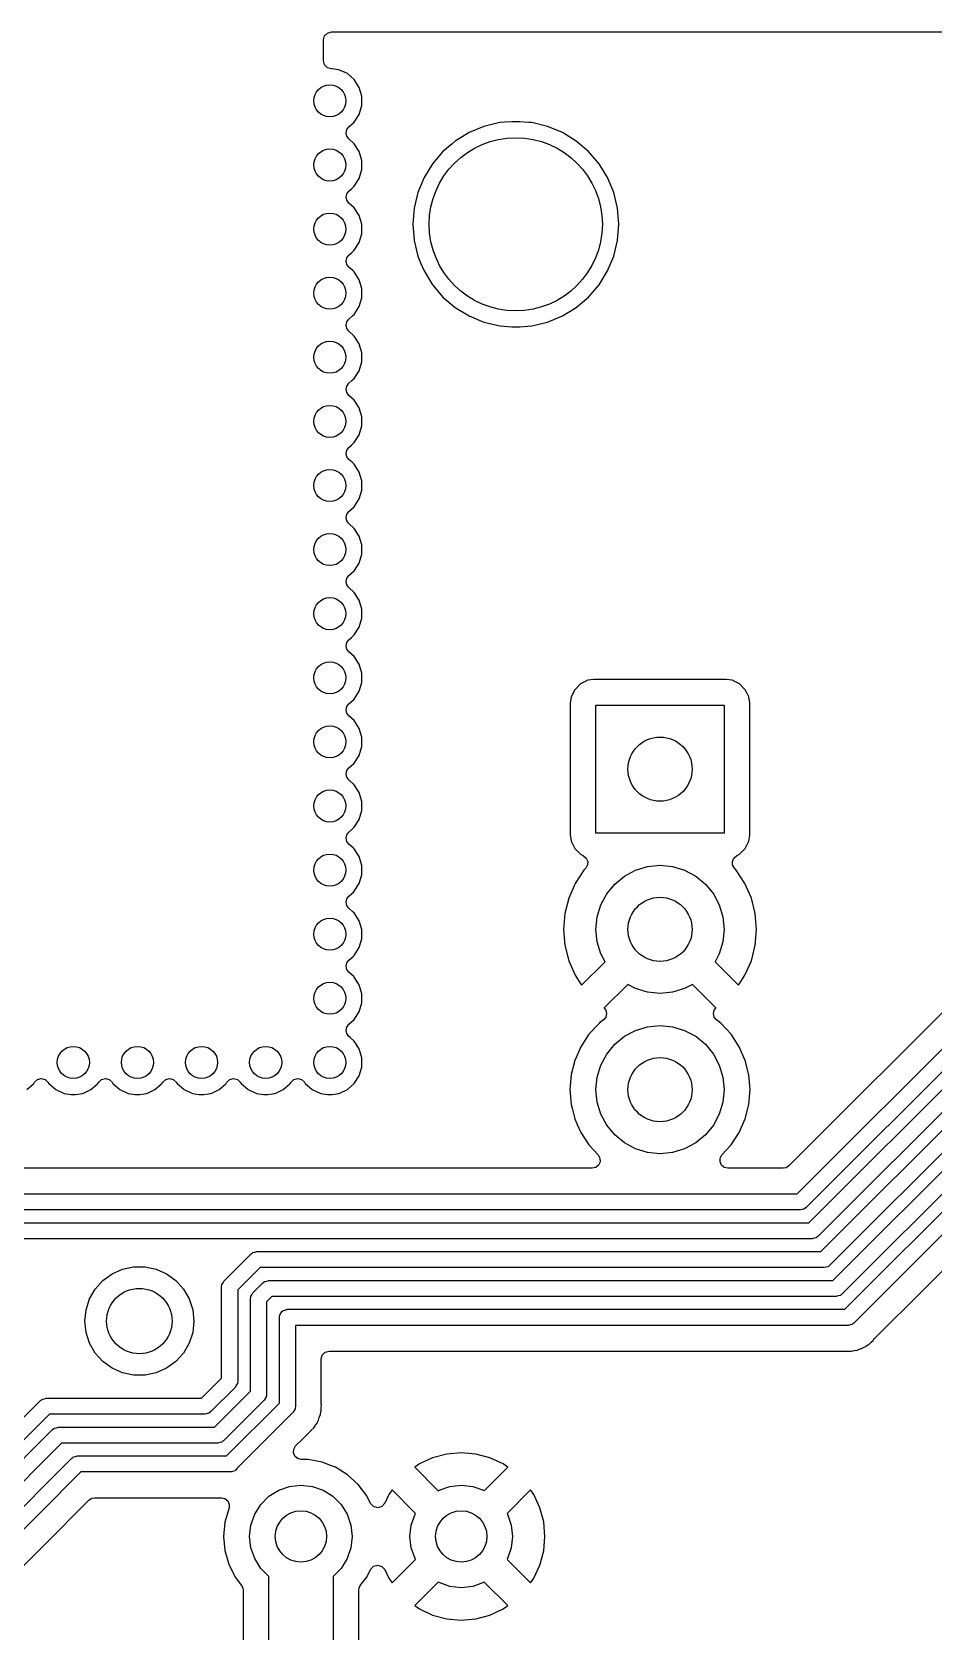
# Model space of a CAD drawing. Extents: x 0.79 to 7.48, y -4.92 to -0.79.
# Drawn here: x 4.939 to 5.493, y -1.77 to -0.787 of the extents above; entities that cross this region are included whole.
import ezdxf

# ---------------------------------------------------------------- set-up
doc = ezdxf.new("R2010")
doc.units = 0
doc.header["$MEASUREMENT"] = 0
doc.layers.add('BLACK', color=7, linetype='CONTINUOUS')

msp = doc.modelspace()

# ---------------------------------------------------------------- linework, layer by layer
at = {"layer": 'BLACK', "linetype": 'CONTINUOUS'}
for p, q in [((5.11811, -0.792303), (5.11876, -0.789862)), ((5.11811, -0.805138), (5.11811, -0.792303)), ((5.11876, -0.789862), (5.12055, -0.788075)), ((5.12055, -0.788075), (5.12299, -0.787421)), ((5.12299, -0.787421), (7.44073, -0.787421)), ((5.11876, -0.807579), (5.11811, -0.805138)), ((5.12055, -0.809366), (5.11876, -0.807579)), ((5.12299, -0.81002), (5.12055, -0.809366)), ((5.12346, -0.81002), (5.12299, -0.81002)), ((5.12766, -0.810623), (5.12346, -0.81002)), ((5.13281, -0.812977), (5.12766, -0.810623)), ((5.13691, -0.816529), (5.13281, -0.812977)), ((5.13709, -0.816688), (5.13691, -0.816529)), ((5.14016, -0.821455), (5.13709, -0.816688)), ((5.14175, -0.826891), (5.14016, -0.821455)), ((5.14016, -0.837994), (5.14175, -0.832558)), ((5.14175, -0.832558), (5.14175, -0.826891)), ((5.13368, -0.84572), (5.13709, -0.842761)), ((5.13709, -0.842761), (5.14016, -0.837994)), ((5.22633, -0.843083), (5.21669, -0.845399)), ((5.2293, -0.84285), (5.22633, -0.843083)), ((5.23374, -0.8425), (5.2293, -0.84285)), ((5.2387, -0.8425), (5.23374, -0.8425)), ((5.24426, -0.842937), (5.2387, -0.8425)), ((5.24611, -0.843083), (5.24426, -0.842937)), ((5.25575, -0.845399), (5.24611, -0.843083)), ((5.13199, -0.849409), (5.13243, -0.847381)), ((5.13243, -0.851437), (5.13199, -0.849409)), ((5.13243, -0.847381), (5.13368, -0.84572)), ((5.13368, -0.853099), (5.13243, -0.851437)), ((5.13709, -0.856058), (5.13368, -0.853099)), ((5.19907, -0.854376), (5.1971, -0.856058)), ((5.20753, -0.849194), (5.19907, -0.854376)), ((5.21669, -0.845399), (5.20753, -0.849194)), ((5.25834, -0.846472), (5.25575, -0.845399)), ((5.26492, -0.849194), (5.25834, -0.846472)), ((5.27337, -0.854377), (5.26492, -0.849194)), ((5.28091, -0.860818), (5.27337, -0.854377)), ((5.14016, -0.860825), (5.13709, -0.856058)), ((5.13709, -0.856058), (5.13709, -0.856058)), ((5.14175, -0.866261), (5.14016, -0.860825)), ((5.19153, -0.860818), (5.18509, -0.86836)), ((5.1971, -0.856058), (5.19153, -0.860818)), ((5.28736, -0.86836), (5.28091, -0.860818)), ((5.14016, -0.877364), (5.14175, -0.871928)), ((5.14175, -0.871928), (5.14175, -0.866261)), ((5.18509, -0.86836), (5.1799, -0.876817)), ((5.29254, -0.876817), (5.28736, -0.86836)), ((5.13368, -0.88509), (5.13533, -0.883659)), ((5.13533, -0.883659), (5.13709, -0.882131)), ((5.13709, -0.882131), (5.14016, -0.877364)), ((5.17935, -0.878158), (5.17611, -0.88598)), ((5.1799, -0.876817), (5.17935, -0.878158)), ((5.29633, -0.88598), (5.29254, -0.876817)), ((5.13199, -0.88878), (5.13243, -0.886751)), ((5.13243, -0.890808), (5.13199, -0.88878)), ((5.13243, -0.886751), (5.13368, -0.88509)), ((5.13368, -0.892469), (5.13243, -0.890808)), ((5.13709, -0.895428), (5.13368, -0.892469)), ((5.17611, -0.88598), (5.17379, -0.895624)), ((5.29865, -0.895624), (5.29633, -0.88598)), ((5.14016, -0.900195), (5.13709, -0.895428)), ((5.13709, -0.895428), (5.13709, -0.895428)), ((5.14172, -0.905512), (5.14016, -0.900195)), ((5.17379, -0.895624), (5.17301, -0.905512)), ((5.29943, -0.905512), (5.29865, -0.895624)), ((5.14016, -0.916734), (5.14175, -0.911298)), ((5.14175, -0.905631), (5.14172, -0.905512)), ((5.14175, -0.911298), (5.14175, -0.905631)), ((5.17301, -0.905512), (5.17379, -0.9154)), ((5.29865, -0.9154), (5.29943, -0.905512)), ((5.13368, -0.92446), (5.13533, -0.923029)), ((5.13533, -0.923029), (5.13709, -0.921501)), ((5.13709, -0.921501), (5.14016, -0.916734)), ((5.17379, -0.9154), (5.17611, -0.925044)), ((5.29633, -0.925044), (5.29865, -0.9154)), ((5.13199, -0.92815), (5.13243, -0.926122)), ((5.13243, -0.930178), (5.13199, -0.92815)), ((5.13243, -0.926122), (5.13368, -0.92446)), ((5.13368, -0.931839), (5.13243, -0.930178)), ((5.13617, -0.933998), (5.13368, -0.931839)), ((5.17611, -0.925044), (5.1778, -0.929132)), ((5.1778, -0.929132), (5.1799, -0.934207)), ((5.29254, -0.934207), (5.29633, -0.925044)), ((5.13709, -0.934798), (5.13617, -0.933998)), ((5.14016, -0.939565), (5.13709, -0.934798)), ((5.14175, -0.945002), (5.14016, -0.939565)), ((5.1799, -0.934207), (5.18509, -0.942664)), ((5.18509, -0.942664), (5.19153, -0.950206)), ((5.28091, -0.950206), (5.28736, -0.942664)), ((5.28736, -0.942664), (5.29254, -0.934207)), ((5.14016, -0.956104), (5.14175, -0.950668)), ((5.14175, -0.950668), (5.14175, -0.945002)), ((5.19153, -0.950206), (5.19907, -0.956647)), ((5.27337, -0.956647), (5.28091, -0.950206)), ((5.13368, -0.96383), (5.13599, -0.961829)), ((5.13599, -0.961829), (5.13709, -0.960871)), ((5.13709, -0.960871), (5.14016, -0.956104)), ((5.19907, -0.956647), (5.20753, -0.961829)), ((5.20753, -0.961829), (5.21669, -0.965625)), ((5.25575, -0.965625), (5.26492, -0.961829)), ((5.26492, -0.961829), (5.27337, -0.956647)), ((5.13199, -0.96752), (5.13243, -0.965492)), ((5.13243, -0.969548), (5.13199, -0.96752)), ((5.13243, -0.965492), (5.13368, -0.96383)), ((5.13368, -0.971209), (5.13243, -0.969548)), ((5.13709, -0.974168), (5.13368, -0.971209)), ((5.21669, -0.965625), (5.22633, -0.96794)), ((5.22633, -0.96794), (5.23374, -0.968524)), ((5.23374, -0.968524), (5.2387, -0.968524)), ((5.2387, -0.968524), (5.24611, -0.96794)), ((5.2387, -0.968524), (5.2387, -0.968524)), ((5.24611, -0.96794), (5.25575, -0.965625)), ((5.14016, -0.978935), (5.13709, -0.974168)), ((5.13709, -0.974168), (5.13709, -0.974168)), ((5.14175, -0.984372), (5.14016, -0.978935)), ((5.14016, -0.995475), (5.14175, -0.990038)), ((5.14175, -0.990038), (5.14175, -0.984372)), ((5.13368, -1.0032), (5.13559, -1.00154)), ((5.13559, -1.00154), (5.13709, -1.00024)), ((5.13709, -1.00024), (5.14016, -0.995475)), ((5.13199, -1.00689), (5.13243, -1.00486)), ((5.13243, -1.00892), (5.13199, -1.00689)), ((5.13243, -1.00486), (5.13368, -1.0032)), ((5.13368, -1.01058), (5.13243, -1.00892)), ((5.13709, -1.01354), (5.13368, -1.01058)), ((5.14016, -1.01831), (5.13709, -1.01354)), ((5.13709, -1.01354), (5.13709, -1.01354)), ((5.14175, -1.02374), (5.14016, -1.01831)), ((5.14016, -1.03484), (5.14175, -1.02941)), ((5.14175, -1.02941), (5.14175, -1.02374)), ((5.13368, -1.04257), (5.13533, -1.04114)), ((5.13533, -1.04114), (5.13709, -1.03961)), ((5.13709, -1.03961), (5.14016, -1.03484)), ((5.13199, -1.04626), (5.13243, -1.04423)), ((5.13243, -1.04829), (5.13199, -1.04626)), ((5.13243, -1.04423), (5.13368, -1.04257)), ((5.13368, -1.04995), (5.13243, -1.04829)), ((5.13568, -1.05168), (5.13368, -1.04995)), ((5.13709, -1.05291), (5.13568, -1.05168)), ((5.14016, -1.05768), (5.13709, -1.05291)), ((5.14175, -1.06311), (5.14016, -1.05768)), ((5.14016, -1.07421), (5.14175, -1.06878)), ((5.14175, -1.06878), (5.14175, -1.06311)), ((5.13368, -1.08194), (5.13533, -1.08051)), ((5.13533, -1.08051), (5.13709, -1.07898)), ((5.13709, -1.07898), (5.14016, -1.07421)), ((5.13199, -1.08563), (5.13243, -1.0836)), ((5.13243, -1.08766), (5.13199, -1.08563)), ((5.13243, -1.0836), (5.13368, -1.08194)), ((5.13368, -1.08932), (5.13243, -1.08766)), ((5.13709, -1.09228), (5.13368, -1.08932)), ((5.14016, -1.09705), (5.13709, -1.09228)), ((5.13709, -1.09228), (5.13709, -1.09228)), ((5.14175, -1.10248), (5.14016, -1.09705)), ((5.14016, -1.11358), (5.14175, -1.10815)), ((5.14175, -1.10815), (5.14175, -1.10248)), ((5.13368, -1.12131), (5.13709, -1.11835)), ((5.13709, -1.11835), (5.13725, -1.11811)), ((5.13725, -1.11811), (5.14016, -1.11358)), ((5.13199, -1.125), (5.13243, -1.12297)), ((5.13243, -1.12703), (5.13199, -1.125)), ((5.13243, -1.12297), (5.13368, -1.12131)), ((5.13368, -1.12869), (5.13243, -1.12703)), ((5.13709, -1.13165), (5.13368, -1.12869)), ((5.14016, -1.13642), (5.13709, -1.13165)), ((5.13709, -1.13165), (5.13709, -1.13165)), ((5.14175, -1.14185), (5.14016, -1.13642)), ((5.14016, -1.15295), (5.14175, -1.14752)), ((5.14175, -1.14752), (5.14175, -1.14185)), ((5.13368, -1.16068), (5.13533, -1.15925)), ((5.13533, -1.15925), (5.13709, -1.15772)), ((5.13709, -1.15772), (5.14016, -1.15295)), ((5.13199, -1.16437), (5.13243, -1.16234)), ((5.13243, -1.1664), (5.13199, -1.16437)), ((5.13243, -1.16234), (5.13368, -1.16068)), ((5.13368, -1.16806), (5.13243, -1.1664)), ((5.13709, -1.17102), (5.13368, -1.16806)), ((5.14016, -1.17579), (5.13709, -1.17102)), ((5.13709, -1.17102), (5.13709, -1.17102)), ((5.14175, -1.18122), (5.14016, -1.17579)), ((5.14016, -1.19232), (5.14175, -1.18689)), ((5.14175, -1.18689), (5.14175, -1.18122)), ((5.27605, -1.18787), (5.27252, -1.1914)), ((5.2805, -1.1856), (5.27605, -1.18787)), ((5.28235, -1.18531), (5.2805, -1.1856)), ((5.2805, -1.1856), (5.2805, -1.1856)), ((5.2805, -1.1856), (5.2805, -1.1856)), ((5.28419, -1.18502), (5.28235, -1.18531)), ((5.36541, -1.18502), (5.28419, -1.18502)), ((5.36911, -1.1856), (5.36541, -1.18502)), ((5.37356, -1.18787), (5.36911, -1.1856)), ((5.37709, -1.1914), (5.37356, -1.18787)), ((5.13368, -1.20005), (5.13533, -1.19862)), ((5.13533, -1.19862), (5.13709, -1.19709)), ((5.13709, -1.19709), (5.14016, -1.19232)), ((5.27025, -1.19585), (5.26967, -1.19955)), ((5.27252, -1.1914), (5.27025, -1.19585)), ((5.37807, -1.19334), (5.37709, -1.1914)), ((5.37936, -1.19585), (5.37807, -1.19334)), ((5.37994, -1.19955), (5.37936, -1.19585)), ((5.13199, -1.20374), (5.13243, -1.20171)), ((5.13243, -1.20577), (5.13199, -1.20374)), ((5.13243, -1.20171), (5.13368, -1.20005)), ((5.13368, -1.20743), (5.13243, -1.20577)), ((5.13709, -1.21039), (5.13368, -1.20743)), ((5.26967, -1.19955), (5.26967, -1.28077)), ((5.28543, -1.27953), (5.28543, -1.20079)), ((5.28543, -1.20079), (5.36417, -1.20079)), ((5.36417, -1.20079), (5.36417, -1.27953)), ((5.37994, -1.28077), (5.37994, -1.19955)), ((5.14016, -1.21516), (5.13709, -1.21039)), ((5.13709, -1.21039), (5.13709, -1.21039)), ((5.14175, -1.22059), (5.14016, -1.21516)), ((5.14016, -1.23169), (5.14175, -1.22626)), ((5.14175, -1.22626), (5.14175, -1.22059)), ((5.13368, -1.23942), (5.13533, -1.23799)), ((5.13533, -1.23799), (5.13709, -1.23646)), ((5.13709, -1.23646), (5.14016, -1.23169)), ((5.13199, -1.24311), (5.13243, -1.24108)), ((5.13243, -1.24514), (5.13199, -1.24311)), ((5.13243, -1.24108), (5.13368, -1.23942)), ((5.13368, -1.2468), (5.13243, -1.24514)), ((5.13709, -1.24976), (5.13368, -1.2468)), ((5.14016, -1.25453), (5.13709, -1.24976)), ((5.13709, -1.24976), (5.13709, -1.24976)), ((5.14175, -1.25996), (5.14016, -1.25453)), ((5.14016, -1.27107), (5.14175, -1.26563)), ((5.14175, -1.26563), (5.14175, -1.25996)), ((5.13368, -1.27879), (5.13569, -1.27705)), ((5.13569, -1.27705), (5.13709, -1.27583)), ((5.13709, -1.27583), (5.14016, -1.27107)), ((5.13199, -1.28248), (5.13243, -1.28045)), ((5.13243, -1.28451), (5.13199, -1.28248)), ((5.13243, -1.28045), (5.13368, -1.27879)), ((5.13368, -1.28617), (5.13243, -1.28451)), ((5.13645, -1.28857), (5.13368, -1.28617)), ((5.26967, -1.28077), (5.26979, -1.28158)), ((5.26979, -1.28158), (5.27025, -1.28446)), ((5.27025, -1.28446), (5.27025, -1.28446)), ((5.27025, -1.28446), (5.27025, -1.28446)), ((5.27025, -1.28446), (5.27252, -1.28891)), ((5.36417, -1.27953), (5.28543, -1.27953)), ((5.37709, -1.28891), (5.37936, -1.28446)), ((5.37936, -1.28446), (5.37994, -1.28077)), ((5.60233, -1.28534), (5.40379, -1.48388)), ((5.13709, -1.28913), (5.13645, -1.28857)), ((5.14016, -1.2939), (5.13709, -1.28913)), ((5.14175, -1.29933), (5.14016, -1.2939)), ((5.27252, -1.28891), (5.27605, -1.29244)), ((5.27605, -1.29244), (5.27778, -1.29332)), ((5.27778, -1.29332), (5.27948, -1.29476)), ((5.27948, -1.29476), (5.28036, -1.29681)), ((5.28036, -1.29681), (5.28025, -1.29904)), ((5.36924, -1.29681), (5.37013, -1.29476)), ((5.36936, -1.29904), (5.36924, -1.29681)), ((5.37013, -1.29476), (5.37183, -1.29332)), ((5.37183, -1.29332), (5.37356, -1.29244)), ((5.37356, -1.29244), (5.37709, -1.28891)), ((5.37709, -1.28891), (5.37709, -1.28891)), ((5.40889, -1.50108), (5.61502, -1.29495)), ((5.14016, -1.31044), (5.14175, -1.305)), ((5.14175, -1.305), (5.14175, -1.29933)), ((5.27804, -1.30219), (5.27269, -1.31038)), ((5.27915, -1.30098), (5.27804, -1.30219)), ((5.28025, -1.29904), (5.27915, -1.30098)), ((5.29696, -1.31074), (5.30293, -1.30585)), ((5.30293, -1.30585), (5.30974, -1.30221)), ((5.30974, -1.30221), (5.31712, -1.29997)), ((5.31712, -1.29997), (5.3248, -1.29921)), ((5.3248, -1.29921), (5.33248, -1.29997)), ((5.33248, -1.29997), (5.33987, -1.30221)), ((5.33987, -1.30221), (5.34668, -1.30585)), ((5.34668, -1.30585), (5.35264, -1.31074)), ((5.37045, -1.30098), (5.36936, -1.29904)), ((5.37157, -1.30219), (5.37045, -1.30098)), ((5.37692, -1.31038), (5.37157, -1.30219)), ((5.62054, -1.30335), (5.41441, -1.50948)), ((5.13368, -1.31816), (5.1365, -1.31571)), ((5.1365, -1.31571), (5.13709, -1.3152)), ((5.13709, -1.3152), (5.14016, -1.31044)), ((5.27269, -1.31038), (5.26876, -1.31934)), ((5.28843, -1.32352), (5.29207, -1.31671)), ((5.29207, -1.31671), (5.29696, -1.31074)), ((5.35264, -1.31074), (5.35754, -1.31671)), ((5.35754, -1.31671), (5.36118, -1.32352)), ((5.38085, -1.31934), (5.37692, -1.31038)), ((5.41623, -1.5188), (5.62236, -1.31266)), ((5.13199, -1.32185), (5.13243, -1.31982)), ((5.13243, -1.32388), (5.13199, -1.32185)), ((5.13243, -1.31982), (5.13368, -1.31816)), ((5.13368, -1.32554), (5.13243, -1.32388)), ((5.13641, -1.32791), (5.13368, -1.32554)), ((5.26876, -1.31934), (5.26635, -1.32883)), ((5.28619, -1.3309), (5.28843, -1.32352)), ((5.36118, -1.32352), (5.36342, -1.3309)), ((5.38325, -1.32883), (5.38085, -1.31934)), ((5.62788, -1.32106), (5.42175, -1.5272)), ((5.13709, -1.3285), (5.13641, -1.32791)), ((5.14016, -1.33327), (5.13709, -1.3285)), ((5.14172, -1.33858), (5.14016, -1.33327)), ((5.26635, -1.32883), (5.26555, -1.33858)), ((5.28543, -1.33858), (5.28619, -1.3309)), ((5.36342, -1.3309), (5.36417, -1.33858)), ((5.38406, -1.33858), (5.38325, -1.32883)), ((5.42357, -1.53651), (5.6297, -1.33038)), ((5.14016, -1.34981), (5.14175, -1.34437)), ((5.14175, -1.3387), (5.14172, -1.33858)), ((5.14175, -1.34437), (5.14175, -1.3387)), ((5.26555, -1.33858), (5.26635, -1.34834)), ((5.28619, -1.34626), (5.28543, -1.33858)), ((5.28843, -1.35365), (5.28619, -1.34626)), ((5.36342, -1.34626), (5.36118, -1.35365)), ((5.36417, -1.33858), (5.36342, -1.34626)), ((5.38325, -1.34834), (5.38406, -1.33858)), ((5.63522, -1.33878), (5.42909, -1.54491)), ((5.13368, -1.35753), (5.13619, -1.35535)), ((5.13619, -1.35535), (5.13709, -1.35457)), ((5.13709, -1.35457), (5.14016, -1.34981)), ((5.26635, -1.34834), (5.26876, -1.35782)), ((5.291, -1.35846), (5.28843, -1.35365)), ((5.36118, -1.35365), (5.3586, -1.35846)), ((5.38085, -1.35782), (5.38325, -1.34834)), ((5.43091, -1.55423), (5.63704, -1.34809)), ((5.13199, -1.36122), (5.13243, -1.35919)), ((5.13243, -1.36325), (5.13199, -1.36122)), ((5.13243, -1.35919), (5.13368, -1.35753)), ((5.13368, -1.36491), (5.13243, -1.36325)), ((5.13697, -1.36776), (5.13368, -1.36491)), ((5.26876, -1.35782), (5.27269, -1.36679)), ((5.27664, -1.37283), (5.291, -1.35846)), ((5.3586, -1.35846), (5.37297, -1.37283)), ((5.37692, -1.36679), (5.38085, -1.35782)), ((5.64256, -1.3565), (5.43642, -1.56263)), ((5.43824, -1.57194), (5.64438, -1.36581)), ((5.13709, -1.36787), (5.13697, -1.36776)), ((5.14016, -1.37264), (5.13709, -1.36787)), ((5.14175, -1.37807), (5.14016, -1.37264)), ((5.27269, -1.36679), (5.27664, -1.37283)), ((5.27664, -1.37283), (5.27664, -1.37283)), ((5.30492, -1.37238), (5.29055, -1.38676)), ((5.30974, -1.37496), (5.30492, -1.37238)), ((5.31712, -1.3772), (5.30974, -1.37496)), ((5.33987, -1.37496), (5.33248, -1.3772)), ((5.34468, -1.37238), (5.33987, -1.37496)), ((5.35906, -1.38676), (5.34468, -1.37238)), ((5.37297, -1.37283), (5.37692, -1.36679)), ((5.6499, -1.37421), (5.44376, -1.58035)), ((5.14016, -1.38918), (5.14175, -1.38374)), ((5.14175, -1.38374), (5.14175, -1.37807)), ((5.3248, -1.37795), (5.31712, -1.3772)), ((5.33248, -1.3772), (5.3248, -1.37795)), ((5.13368, -1.3969), (5.13709, -1.39394)), ((5.13709, -1.39394), (5.14016, -1.38918)), ((5.29012, -1.39413), (5.28744, -1.39622)), ((5.29151, -1.39242), (5.29012, -1.39413)), ((5.29055, -1.38676), (5.29056, -1.38697)), ((5.29056, -1.38697), (5.29151, -1.38813)), ((5.29151, -1.38813), (5.29201, -1.39028)), ((5.29201, -1.39028), (5.29151, -1.39242)), ((5.3576, -1.39028), (5.3581, -1.38813)), ((5.3581, -1.39242), (5.3576, -1.39028)), ((5.3581, -1.38813), (5.35904, -1.38697)), ((5.35948, -1.39413), (5.3581, -1.39242)), ((5.35904, -1.38697), (5.35906, -1.38676)), ((5.36227, -1.3963), (5.35948, -1.39413)), ((5.48735, -1.55906), (5.655, -1.39141)), ((5.13199, -1.40059), (5.13243, -1.39856)), ((5.13243, -1.40262), (5.13199, -1.40059)), ((5.13243, -1.39856), (5.13368, -1.3969)), ((5.13368, -1.40428), (5.13243, -1.40262)), ((5.13446, -1.40496), (5.13368, -1.40428)), ((5.13709, -1.40724), (5.13446, -1.40496)), ((5.28114, -1.40303), (5.27614, -1.41068)), ((5.28672, -1.39697), (5.28114, -1.40303)), ((5.28733, -1.3963), (5.28672, -1.39697)), ((5.28744, -1.39622), (5.28733, -1.3963)), ((5.29696, -1.40917), (5.30293, -1.40427)), ((5.30293, -1.40427), (5.30974, -1.40063)), ((5.30974, -1.40063), (5.31712, -1.39839)), ((5.31712, -1.39839), (5.3248, -1.39764)), ((5.3248, -1.39764), (5.33248, -1.39839)), ((5.33248, -1.39839), (5.33987, -1.40063)), ((5.33987, -1.40063), (5.34668, -1.40427)), ((5.34668, -1.40427), (5.35264, -1.40917)), ((5.36846, -1.40303), (5.36227, -1.3963)), ((5.37346, -1.41068), (5.36846, -1.40303)), ((5.14016, -1.41201), (5.13709, -1.40724)), ((5.14175, -1.41744), (5.14016, -1.41201)), ((5.27614, -1.41068), (5.27247, -1.41904)), ((5.29207, -1.41514), (5.29696, -1.40917)), ((5.35264, -1.40917), (5.35754, -1.41514)), ((5.37713, -1.41904), (5.37346, -1.41068)), ((5.14016, -1.42855), (5.14175, -1.42311)), ((5.14175, -1.42311), (5.14175, -1.41744)), ((5.27247, -1.41904), (5.2703, -1.42762)), ((5.27247, -1.41904), (5.27247, -1.41904)), ((5.27247, -1.41904), (5.27247, -1.41904)), ((5.28619, -1.42933), (5.28843, -1.42194)), ((5.28843, -1.42194), (5.29207, -1.41514)), ((5.35754, -1.41514), (5.36118, -1.42194)), ((5.36118, -1.42194), (5.36342, -1.42933)), ((5.37938, -1.4279), (5.37713, -1.41904)), ((4.93596, -1.43702), (4.93985, -1.43365)), ((4.93985, -1.43365), (4.94024, -1.43331)), ((4.94024, -1.43331), (4.94077, -1.43248)), ((4.94077, -1.43248), (4.94254, -1.43084)), ((4.94254, -1.43084), (4.94488, -1.43024)), ((4.94488, -1.43024), (4.94722, -1.43084)), ((4.94722, -1.43084), (4.94899, -1.43248)), ((4.94899, -1.43248), (4.94952, -1.43331)), ((4.94952, -1.43331), (4.9538, -1.43702)), ((4.97533, -1.43702), (4.97922, -1.43365)), ((4.97922, -1.43365), (4.97961, -1.43331)), ((4.97961, -1.43331), (4.98015, -1.43248)), ((4.98015, -1.43248), (4.98191, -1.43084)), ((4.98191, -1.43084), (4.98425, -1.43024)), ((4.98425, -1.43024), (4.98659, -1.43084)), ((4.98659, -1.43084), (4.98836, -1.43248)), ((4.98836, -1.43248), (4.98889, -1.43331)), ((4.98889, -1.43331), (4.99317, -1.43702)), ((5.0147, -1.43702), (5.01859, -1.43365)), ((5.01859, -1.43365), (5.01898, -1.43331)), ((5.01898, -1.43331), (5.01952, -1.43248)), ((5.01952, -1.43248), (5.02128, -1.43084)), ((5.02128, -1.43084), (5.02362, -1.43024)), ((5.02362, -1.43024), (5.02596, -1.43084)), ((5.02596, -1.43084), (5.02773, -1.43248)), ((5.02773, -1.43248), (5.02826, -1.43331)), ((5.02826, -1.43331), (5.03254, -1.43702)), ((5.05407, -1.43702), (5.05796, -1.43365)), ((5.05796, -1.43365), (5.05835, -1.43331)), ((5.05835, -1.43331), (5.05889, -1.43248)), ((5.05889, -1.43248), (5.06065, -1.43084)), ((5.06065, -1.43084), (5.06299, -1.43024)), ((5.06299, -1.43024), (5.06533, -1.43084)), ((5.06533, -1.43084), (5.0671, -1.43248)), ((5.0671, -1.43248), (5.06763, -1.43331)), ((5.06763, -1.43331), (5.07191, -1.43702)), ((5.09344, -1.43702), (5.09733, -1.43365)), ((5.09733, -1.43365), (5.09772, -1.43331)), ((5.09772, -1.43331), (5.09826, -1.43248)), ((5.09826, -1.43248), (5.10002, -1.43084)), ((5.10002, -1.43084), (5.10236, -1.43024)), ((5.10236, -1.43024), (5.1047, -1.43084)), ((5.1047, -1.43084), (5.10647, -1.43248)), ((5.10647, -1.43248), (5.107, -1.43331)), ((5.107, -1.43331), (5.11128, -1.43702)), ((5.13281, -1.43702), (5.13709, -1.43331)), ((5.13709, -1.43331), (5.14016, -1.42855)), ((5.27023, -1.4279), (5.26948, -1.43701)), ((5.2703, -1.42762), (5.27023, -1.4279)), ((5.28543, -1.43701), (5.28619, -1.42933)), ((5.36342, -1.42933), (5.36417, -1.43701)), ((5.38013, -1.43701), (5.37938, -1.4279)), ((4.9538, -1.43702), (4.95896, -1.43938)), ((4.95896, -1.43938), (4.96316, -1.43998)), ((4.96316, -1.43998), (4.96598, -1.43998)), ((4.96598, -1.43998), (4.97018, -1.43938)), ((4.97018, -1.43938), (4.9708, -1.43909)), ((4.9708, -1.43909), (4.97533, -1.43702)), ((4.99317, -1.43702), (4.99833, -1.43938)), ((4.99833, -1.43938), (5.00253, -1.43998)), ((5.00253, -1.43998), (5.00535, -1.43998)), ((5.00535, -1.43998), (5.00955, -1.43938)), ((5.00955, -1.43938), (5.01017, -1.43909)), ((5.01017, -1.43909), (5.0147, -1.43702)), ((5.03254, -1.43702), (5.0377, -1.43938)), ((5.0377, -1.43938), (5.0419, -1.43998)), ((5.0419, -1.43998), (5.04472, -1.43998)), ((5.04472, -1.43998), (5.04892, -1.43938)), ((5.04892, -1.43938), (5.04954, -1.43909)), ((5.04954, -1.43909), (5.05407, -1.43702)), ((5.07191, -1.43702), (5.07707, -1.43938)), ((5.07707, -1.43938), (5.08127, -1.43998)), ((5.08127, -1.43998), (5.08409, -1.43998)), ((5.08409, -1.43998), (5.08829, -1.43938)), ((5.08829, -1.43938), (5.08891, -1.43909)), ((5.08891, -1.43909), (5.09344, -1.43702)), ((5.11128, -1.43702), (5.11644, -1.43938)), ((5.11644, -1.43938), (5.12064, -1.43998)), ((5.12064, -1.43998), (5.12346, -1.43998)), ((5.12346, -1.43998), (5.12766, -1.43938)), ((5.12766, -1.43938), (5.12828, -1.43909)), ((5.12828, -1.43909), (5.13281, -1.43702)), ((5.26948, -1.43701), (5.27023, -1.44611)), ((5.28619, -1.44469), (5.28543, -1.43701)), ((5.36417, -1.43701), (5.36342, -1.44469)), ((5.37938, -1.44611), (5.38013, -1.43701)), ((5.27023, -1.44611), (5.27023, -1.44611)), ((5.27023, -1.44611), (5.27023, -1.44611)), ((5.27023, -1.44611), (5.27123, -1.45005)), ((5.27123, -1.45005), (5.27247, -1.45497)), ((5.28843, -1.45207), (5.28619, -1.44469)), ((5.29207, -1.45888), (5.28843, -1.45207)), ((5.36118, -1.45207), (5.35754, -1.45888)), ((5.36342, -1.44469), (5.36118, -1.45207)), ((5.37713, -1.45497), (5.37938, -1.44611)), ((5.27247, -1.45497), (5.27398, -1.45841)), ((5.27398, -1.45841), (5.27614, -1.46334)), ((5.27614, -1.46334), (5.28114, -1.47099)), ((5.29696, -1.46485), (5.29207, -1.45888)), ((5.35754, -1.45888), (5.35264, -1.46485)), ((5.36846, -1.47099), (5.37346, -1.46334)), ((5.37346, -1.46334), (5.37713, -1.45497)), ((5.28114, -1.47099), (5.28679, -1.47712)), ((5.30293, -1.46974), (5.29696, -1.46485)), ((5.30974, -1.47338), (5.30293, -1.46974)), ((5.31712, -1.47562), (5.30974, -1.47338)), ((5.33987, -1.47338), (5.33248, -1.47562)), ((5.34668, -1.46974), (5.33987, -1.47338)), ((5.35264, -1.46485), (5.34668, -1.46974)), ((5.36282, -1.47712), (5.36846, -1.47099)), ((5.2871, -1.48336), (5.28538, -1.4848)), ((5.28679, -1.47712), (5.28789, -1.47907)), ((5.288, -1.48131), (5.2871, -1.48336)), ((5.28789, -1.47907), (5.288, -1.48131)), ((5.3248, -1.47638), (5.31712, -1.47562)), ((5.33248, -1.47562), (5.3248, -1.47638)), ((5.36161, -1.48131), (5.36172, -1.47907)), ((5.36251, -1.48336), (5.36161, -1.48131)), ((5.36172, -1.47907), (5.36282, -1.47712)), ((5.36423, -1.4848), (5.36251, -1.48336)), ((5.40379, -1.48388), (5.40221, -1.48494)), ((5.2832, -1.48531), (4.47869, -1.48531)), ((5.28538, -1.4848), (5.2832, -1.48531)), ((5.36641, -1.48531), (5.36423, -1.4848)), ((5.40034, -1.48531), (5.36641, -1.48531)), ((5.40221, -1.48494), (5.40034, -1.48531)), ((4.47825, -1.50108), (5.40889, -1.50108)), ((5.41093, -1.51092), (4.48029, -1.51092)), ((5.4121, -1.51058), (5.41093, -1.51092)), ((5.41329, -1.51032), (5.4121, -1.51058)), ((5.41349, -1.51017), (5.41329, -1.51032)), ((5.41359, -1.51014), (5.41349, -1.51017)), ((5.41371, -1.51001), (5.41359, -1.51014)), ((5.41441, -1.50948), (5.41371, -1.51001)), ((4.5188, -1.5188), (5.41623, -1.5188)), ((5.41827, -1.52864), (4.52084, -1.52864)), ((5.41944, -1.52829), (5.41827, -1.52864)), ((5.42063, -1.52804), (5.41944, -1.52829)), ((5.42083, -1.52789), (5.42063, -1.52804)), ((5.42093, -1.52786), (5.42083, -1.52789)), ((5.42104, -1.52772), (5.42093, -1.52786)), ((5.42175, -1.5272), (5.42104, -1.52772)), ((5.05709, -1.55454), (5.07368, -1.53795)), ((5.07368, -1.53795), (5.07438, -1.53743)), ((5.07438, -1.53743), (5.0745, -1.53729)), ((5.0745, -1.53729), (5.0746, -1.53726)), ((5.0746, -1.53726), (5.0748, -1.53711)), ((5.0748, -1.53711), (5.07599, -1.53685)), ((5.07599, -1.53685), (5.07716, -1.53651)), ((5.07716, -1.53651), (5.42357, -1.53651)), ((4.98273, -1.55426), (4.98839, -1.55015)), ((4.98839, -1.55015), (4.99478, -1.54731)), ((4.99478, -1.54731), (5.00162, -1.54585)), ((5.00162, -1.54585), (5.00862, -1.54585)), ((5.00862, -1.54585), (5.01546, -1.54731)), ((5.01546, -1.54731), (5.02185, -1.55015)), ((5.02185, -1.55015), (5.02751, -1.55426)), ((5.0792, -1.54635), (5.06549, -1.56006)), ((5.42561, -1.54635), (5.0792, -1.54635)), ((5.42677, -1.54601), (5.42561, -1.54635)), ((5.42796, -1.54575), (5.42677, -1.54601)), ((5.42816, -1.5456), (5.42796, -1.54575)), ((5.42827, -1.54557), (5.42816, -1.5456)), ((5.42838, -1.54544), (5.42827, -1.54557)), ((5.42909, -1.54491), (5.42838, -1.54544)), ((4.97455, -1.56552), (4.97804, -1.55946)), ((4.97804, -1.55946), (4.98273, -1.55426)), ((5.02751, -1.55426), (5.03219, -1.55946)), ((5.03219, -1.55946), (5.03569, -1.56552)), ((5.05565, -1.55802), (5.05577, -1.55715)), ((5.05565, -1.61417), (5.05565, -1.55802)), ((5.05576, -1.55698), (5.05581, -1.55688)), ((5.05577, -1.55715), (5.05576, -1.55698)), ((5.05581, -1.55688), (5.05584, -1.55664)), ((5.05584, -1.55664), (5.0565, -1.55561)), ((5.0565, -1.55561), (5.05709, -1.55454)), ((5.06549, -1.56006), (5.06549, -1.6162)), ((5.07422, -1.56295), (5.0748, -1.56188)), ((5.0748, -1.56188), (5.08102, -1.55567)), ((5.08102, -1.55567), (5.08172, -1.55514)), ((5.08172, -1.55514), (5.08184, -1.55501)), ((5.08184, -1.55501), (5.08194, -1.55498)), ((5.08194, -1.55498), (5.08214, -1.55483)), ((5.08214, -1.55483), (5.08333, -1.55457)), ((5.08333, -1.55457), (5.0845, -1.55423)), ((5.0845, -1.55423), (5.43091, -1.55423)), ((5.45646, -1.58995), (5.48735, -1.55906)), ((4.97165, -1.57913), (4.97238, -1.57218)), ((4.97238, -1.57218), (4.97455, -1.56552)), ((5.03569, -1.56552), (5.03785, -1.57218)), ((5.03785, -1.57218), (5.03858, -1.57913)), ((5.07336, -1.56536), (5.07349, -1.56449)), ((5.07336, -1.62224), (5.07336, -1.56536)), ((5.07347, -1.56432), (5.07353, -1.56422)), ((5.07349, -1.56449), (5.07347, -1.56432)), ((5.07353, -1.56422), (5.07356, -1.56398)), ((5.07356, -1.56398), (5.07422, -1.56295)), ((5.08653, -1.56407), (5.0832, -1.5674)), ((5.0832, -1.5674), (5.0832, -1.62428)), ((5.43294, -1.56407), (5.08653, -1.56407)), ((5.09435, -1.57243), (5.0953, -1.57199)), ((5.0953, -1.57199), (5.09566, -1.57205)), ((5.09566, -1.57205), (5.096, -1.57194)), ((5.096, -1.57194), (5.43824, -1.57194)), ((5.43411, -1.56373), (5.43294, -1.56407)), ((5.4353, -1.56347), (5.43411, -1.56373)), ((5.4355, -1.56332), (5.4353, -1.56347)), ((5.43561, -1.56329), (5.4355, -1.56332)), ((5.43572, -1.56316), (5.43561, -1.56329)), ((5.43642, -1.56263), (5.43572, -1.56316)), ((4.97238, -1.58609), (4.97165, -1.57913)), ((5.03858, -1.57913), (5.03785, -1.58609)), ((5.09108, -1.57687), (5.09128, -1.57548)), ((5.09108, -1.62958), (5.09108, -1.57687)), ((5.09128, -1.57548), (5.09147, -1.57518)), ((5.09147, -1.57518), (5.09152, -1.57482)), ((5.09152, -1.57482), (5.09221, -1.57403)), ((5.09221, -1.57403), (5.09278, -1.57315)), ((5.09278, -1.57315), (5.0931, -1.573)), ((5.0931, -1.573), (5.09334, -1.57273)), ((5.09334, -1.57273), (5.09435, -1.57243)), ((5.44028, -1.58179), (5.10092, -1.58179)), ((5.10092, -1.58179), (5.10092, -1.63161)), ((5.44145, -1.58144), (5.44028, -1.58179)), ((5.44264, -1.58119), (5.44145, -1.58144)), ((5.44284, -1.58104), (5.44264, -1.58119)), ((5.44294, -1.58101), (5.44284, -1.58104)), ((5.44306, -1.58087), (5.44294, -1.58101)), ((5.44376, -1.58035), (5.44306, -1.58087)), ((4.97455, -1.59275), (4.97238, -1.58609)), ((5.03785, -1.58609), (5.03569, -1.59275)), ((5.45436, -1.59209), (5.45555, -1.59112)), ((5.45555, -1.59112), (5.45592, -1.59058)), ((5.45592, -1.59058), (5.45646, -1.58995)), ((4.97804, -1.5988), (4.97455, -1.59275)), ((4.98273, -1.604), (4.97804, -1.5988)), ((5.03219, -1.5988), (5.02751, -1.604)), ((5.03569, -1.59275), (5.03219, -1.5988)), ((5.11669, -1.60244), (5.11734, -1.6)), ((5.11734, -1.6), (5.11913, -1.59821)), ((5.11913, -1.59821), (5.12157, -1.59756)), ((5.12157, -1.59756), (5.43985, -1.59756)), ((5.43985, -1.59756), (5.44001, -1.59756)), ((5.44001, -1.59756), (5.44242, -1.59764)), ((5.44242, -1.59764), (5.44299, -1.5975)), ((5.44242, -1.59764), (5.44242, -1.59764)), ((5.44242, -1.59764), (5.44242, -1.59764)), ((5.44299, -1.5975), (5.44391, -1.59728)), ((5.44391, -1.59728), (5.4444, -1.59718)), ((5.4444, -1.59718), (5.44592, -1.59698)), ((5.44592, -1.59698), (5.44652, -1.59671)), ((5.44652, -1.59671), (5.44731, -1.59645)), ((5.44731, -1.59645), (5.44794, -1.59629)), ((5.44794, -1.59629), (5.44928, -1.59554)), ((5.44928, -1.59554), (5.44973, -1.59532)), ((5.44973, -1.59532), (5.45113, -1.59471)), ((5.45113, -1.59471), (5.45164, -1.5943)), ((5.45164, -1.5943), (5.45233, -1.59383)), ((5.45233, -1.59383), (5.45258, -1.59369)), ((5.45258, -1.59369), (5.4529, -1.59351)), ((5.4529, -1.59351), (5.45399, -1.59242)), ((5.45399, -1.59242), (5.45436, -1.59209)), ((4.98839, -1.60812), (4.98273, -1.604)), ((4.99478, -1.61096), (4.98839, -1.60812)), ((5.00162, -1.61242), (4.99478, -1.61096)), ((5.01546, -1.61096), (5.00862, -1.61242)), ((5.02185, -1.60812), (5.01546, -1.61096)), ((5.02751, -1.604), (5.02185, -1.60812)), ((5.11669, -1.62943), (5.11669, -1.60244)), ((5.00862, -1.61242), (5.00162, -1.61242)), ((5.04324, -1.62657), (5.05565, -1.61417)), ((5.06405, -1.61968), (5.04876, -1.63498)), ((5.06463, -1.61862), (5.06405, -1.61968)), ((5.06529, -1.61759), (5.06463, -1.61862)), ((5.06532, -1.61735), (5.06529, -1.61759)), ((5.06538, -1.61725), (5.06532, -1.61735)), ((5.06549, -1.6162), (5.06536, -1.61707)), ((5.06536, -1.61707), (5.06538, -1.61725)), ((4.85696, -1.71555), (4.9445, -1.62802)), ((4.9445, -1.62802), (4.9452, -1.62749)), ((4.9452, -1.62749), (4.94532, -1.62736)), ((4.94532, -1.62736), (4.94542, -1.62733)), ((4.94542, -1.62733), (4.94562, -1.62718)), ((4.94562, -1.62718), (4.94681, -1.62692)), ((4.94681, -1.62692), (4.94798, -1.62657)), ((4.94798, -1.62657), (5.04324, -1.62657)), ((5.05131, -1.64429), (5.07336, -1.62224)), ((5.08176, -1.62776), (5.05683, -1.65269)), ((5.05865, -1.66201), (5.09108, -1.62958)), ((5.08235, -1.62669), (5.08176, -1.62776)), ((5.08301, -1.62566), (5.08235, -1.62669)), ((5.08304, -1.62542), (5.08301, -1.62566)), ((5.08309, -1.62532), (5.08304, -1.62542)), ((5.0832, -1.62428), (5.08308, -1.62515)), ((5.08308, -1.62515), (5.08309, -1.62532)), ((5.11676, -1.63026), (5.11669, -1.62943)), ((5.11687, -1.6309), (5.11676, -1.63026)), ((5.11676, -1.63203), (5.11687, -1.6309)), ((4.95001, -1.63642), (4.86248, -1.72395)), ((5.04528, -1.63642), (4.95001, -1.63642)), ((5.04644, -1.63607), (5.04528, -1.63642)), ((5.04763, -1.63582), (5.04644, -1.63607)), ((5.04783, -1.63567), (5.04763, -1.63582)), ((5.04794, -1.63564), (5.04783, -1.63567)), ((5.04805, -1.6355), (5.04794, -1.63564)), ((5.04876, -1.63498), (5.04805, -1.6355)), ((5.09948, -1.63509), (5.06571, -1.66886)), ((5.10006, -1.63403), (5.09948, -1.63509)), ((5.10072, -1.633), (5.10006, -1.63403)), ((5.10076, -1.63275), (5.10072, -1.633)), ((5.10081, -1.63266), (5.10076, -1.63275)), ((5.10092, -1.63161), (5.1008, -1.63248)), ((5.1008, -1.63248), (5.10081, -1.63266)), ((5.11444, -1.64124), (5.11481, -1.64049)), ((5.11481, -1.64049), (5.11515, -1.63993)), ((5.11515, -1.63993), (5.11557, -1.63846)), ((5.11557, -1.63846), (5.11573, -1.63798)), ((5.11573, -1.63798), (5.11629, -1.63656)), ((5.11629, -1.63656), (5.11636, -1.63591)), ((5.11636, -1.63591), (5.11651, -1.63509)), ((5.11651, -1.63509), (5.11669, -1.63446)), ((5.11669, -1.63292), (5.11671, -1.63243)), ((5.11669, -1.63446), (5.11669, -1.63292)), ((5.11671, -1.63243), (5.11676, -1.63203)), ((4.80184, -1.79573), (4.95184, -1.64573)), ((4.95184, -1.64573), (4.95254, -1.64521)), ((4.95254, -1.64521), (4.95265, -1.64507)), ((4.95265, -1.64507), (4.95276, -1.64504)), ((4.95276, -1.64504), (4.95296, -1.64489)), ((4.95296, -1.64489), (4.95415, -1.64463)), ((4.95415, -1.64463), (4.95531, -1.64429)), ((4.95531, -1.64429), (5.05131, -1.64429)), ((5.10542, -1.65145), (5.11032, -1.64655)), ((5.11032, -1.64655), (5.11044, -1.64644)), ((5.11044, -1.64644), (5.1122, -1.64479)), ((5.1122, -1.64479), (5.113, -1.64348)), ((5.113, -1.64348), (5.11328, -1.64307)), ((5.11328, -1.64307), (5.1142, -1.64185)), ((5.1142, -1.64185), (5.11444, -1.64124)), ((4.95735, -1.65413), (4.81024, -1.80125)), ((5.05335, -1.65413), (4.95735, -1.65413)), ((5.05451, -1.65379), (5.05335, -1.65413)), ((5.0557, -1.65353), (5.05451, -1.65379)), ((5.0559, -1.65338), (5.0557, -1.65353)), ((5.05601, -1.65335), (5.0559, -1.65338)), ((5.05612, -1.65322), (5.05601, -1.65335)), ((5.05683, -1.65269), (5.05612, -1.65322)), ((5.09968, -1.66004), (5.09986, -1.65776)), ((5.10056, -1.66214), (5.09968, -1.66004)), ((5.09986, -1.65776), (5.10105, -1.65582)), ((5.10105, -1.65582), (5.10542, -1.65145)), ((5.20276, -1.66004), (5.19383, -1.66082)), ((5.21168, -1.66082), (5.20276, -1.66004)), ((4.81955, -1.80754), (4.96365, -1.66345)), ((4.96365, -1.66345), (4.96435, -1.66292)), ((4.96435, -1.66292), (4.96447, -1.66279)), ((4.96447, -1.66279), (4.96457, -1.66276)), ((4.96457, -1.66276), (4.96477, -1.66261)), ((4.96477, -1.66261), (4.96596, -1.66235)), ((4.96596, -1.66235), (4.96713, -1.66201)), ((4.96713, -1.66201), (5.05865, -1.66201)), ((5.06501, -1.66977), (5.06444, -1.67065)), ((5.0657, -1.66897), (5.06501, -1.66977)), ((5.06571, -1.66886), (5.0657, -1.66897)), ((5.10229, -1.66362), (5.10056, -1.66214)), ((5.1045, -1.66415), (5.10229, -1.66362)), ((5.10871, -1.66415), (5.1045, -1.66415)), ((5.11732, -1.66576), (5.10871, -1.66415)), ((5.12308, -1.66799), (5.11732, -1.66576)), ((5.12549, -1.66893), (5.12308, -1.66799)), ((5.1255, -1.66894), (5.12549, -1.66893)), ((5.13294, -1.67354), (5.1255, -1.66894)), ((5.17707, -1.66692), (5.17419, -1.66894)), ((5.17419, -1.66894), (5.1886, -1.68335)), ((5.17419, -1.66894), (5.17419, -1.66894)), ((5.18518, -1.66314), (5.17707, -1.66692)), ((5.19383, -1.66082), (5.18518, -1.66314)), ((5.22033, -1.66314), (5.21168, -1.66082)), ((5.21691, -1.68335), (5.23132, -1.66894)), ((5.22844, -1.66692), (5.22033, -1.66314)), ((5.23132, -1.66894), (5.22844, -1.66692)), ((5.23132, -1.66894), (5.23132, -1.66894)), ((4.96916, -1.67185), (4.82795, -1.81306)), ((5.06122, -1.67185), (4.96916, -1.67185)), ((5.06157, -1.67175), (5.06122, -1.67185)), ((5.06192, -1.6718), (5.06157, -1.67175)), ((5.06287, -1.67136), (5.06192, -1.6718)), ((5.06388, -1.67107), (5.06287, -1.67136)), ((5.06412, -1.6708), (5.06388, -1.67107)), ((5.06444, -1.67065), (5.06412, -1.6708)), ((5.09732, -1.68071), (5.10433, -1.67992)), ((5.10433, -1.67992), (5.11134, -1.68071)), ((5.13941, -1.67944), (5.13294, -1.67354)), ((5.14469, -1.68643), (5.13941, -1.67944)), ((5.19575, -1.68071), (5.20276, -1.67992)), ((5.20276, -1.67992), (5.20976, -1.68071)), ((4.84515, -1.81816), (4.97427, -1.68905)), ((4.97427, -1.68905), (4.97585, -1.68799)), ((4.97585, -1.68799), (4.97772, -1.68762)), ((4.97772, -1.68762), (5.0555, -1.68762)), ((5.0555, -1.68762), (5.05767, -1.68813)), ((5.05767, -1.68813), (5.05939, -1.68956)), ((5.05939, -1.68956), (5.0603, -1.6916)), ((5.07971, -1.69178), (5.08469, -1.68679)), ((5.08469, -1.68679), (5.09067, -1.68304)), ((5.09067, -1.68304), (5.09732, -1.68071)), ((5.11134, -1.68071), (5.118, -1.68304)), ((5.118, -1.68304), (5.12397, -1.68679)), ((5.12397, -1.68679), (5.12896, -1.69178)), ((5.14701, -1.6911), (5.14469, -1.68643)), ((5.15826, -1.68573), (5.15581, -1.69099)), ((5.16027, -1.68286), (5.15826, -1.68573)), ((5.17468, -1.69727), (5.16027, -1.68286)), ((5.16027, -1.68286), (5.16027, -1.68286)), ((5.1886, -1.68335), (5.18909, -1.68304)), ((5.18909, -1.68304), (5.19575, -1.68071)), ((5.20976, -1.68071), (5.21642, -1.68304)), ((5.21642, -1.68304), (5.21691, -1.68335)), ((5.24524, -1.68286), (5.23083, -1.69727)), ((5.24725, -1.68573), (5.24524, -1.68286)), ((5.25103, -1.69385), (5.24725, -1.68573)), ((5.06019, -1.69384), (5.05767, -1.7027)), ((5.0603, -1.6916), (5.06019, -1.69384)), ((5.07362, -1.70441), (5.07595, -1.69775)), ((5.07595, -1.69775), (5.07971, -1.69178)), ((5.12896, -1.69178), (5.13271, -1.69775)), ((5.13271, -1.69775), (5.13504, -1.70441)), ((5.14884, -1.69309), (5.14701, -1.6911)), ((5.15145, -1.69381), (5.14884, -1.69309)), ((5.15403, -1.69303), (5.15145, -1.69381)), ((5.15581, -1.69099), (5.15403, -1.69303)), ((5.17205, -1.70441), (5.17438, -1.69775)), ((5.17438, -1.69775), (5.17468, -1.69727)), ((5.23083, -1.69727), (5.23113, -1.69775)), ((5.23113, -1.69775), (5.23346, -1.70441)), ((5.25335, -1.7025), (5.25103, -1.69385)), ((5.05767, -1.7027), (5.05686, -1.71142)), ((5.07283, -1.71142), (5.07362, -1.70441)), ((5.13504, -1.70441), (5.13583, -1.71142)), ((5.17126, -1.71142), (5.17205, -1.70441)), ((5.23346, -1.70441), (5.23425, -1.71142)), ((5.25413, -1.71142), (5.25335, -1.7025)), ((5.05686, -1.71142), (5.05767, -1.72014)), ((5.07362, -1.71843), (5.07283, -1.71142)), ((5.07595, -1.72508), (5.07362, -1.71843)), ((5.13504, -1.71843), (5.13271, -1.72508)), ((5.13583, -1.71142), (5.13504, -1.71843)), ((5.17205, -1.71843), (5.17126, -1.71142)), ((5.17438, -1.72508), (5.17205, -1.71843)), ((5.23346, -1.71843), (5.23113, -1.72508)), ((5.23425, -1.71142), (5.23346, -1.71843)), ((5.25335, -1.72034), (5.25413, -1.71142)), ((5.05767, -1.72014), (5.06007, -1.72856)), ((5.06007, -1.72856), (5.06397, -1.73641)), ((5.07971, -1.73105), (5.07595, -1.72508)), ((5.13271, -1.72508), (5.12896, -1.73105)), ((5.14884, -1.72974), (5.15145, -1.72903)), ((5.15145, -1.72903), (5.15403, -1.72981)), ((5.16027, -1.73998), (5.17468, -1.72557)), ((5.17468, -1.72557), (5.17438, -1.72508)), ((5.23113, -1.72508), (5.23083, -1.72557)), ((5.23083, -1.72557), (5.24524, -1.73998)), ((5.24725, -1.73711), (5.25103, -1.72899)), ((5.25103, -1.72899), (5.25335, -1.72034)), ((5.06397, -1.73641), (5.06789, -1.74159)), ((5.08465, -1.73599), (5.07971, -1.73105)), ((5.08465, -1.78148), (5.08465, -1.73599)), ((5.12896, -1.73105), (5.12402, -1.73599)), ((5.12402, -1.73599), (5.12402, -1.78367)), ((5.14077, -1.74159), (5.14469, -1.73641)), ((5.14469, -1.73641), (5.14701, -1.73173)), ((5.14701, -1.73173), (5.14884, -1.72974)), ((5.15403, -1.72981), (5.15581, -1.73184)), ((5.15581, -1.73184), (5.15826, -1.73711)), ((5.15826, -1.73711), (5.16027, -1.73998)), ((5.24524, -1.73998), (5.24725, -1.73711)), ((5.06789, -1.74159), (5.06862, -1.74298)), ((5.06862, -1.74298), (5.06888, -1.74454)), ((5.06888, -1.74454), (5.06888, -1.77746)), ((5.13978, -1.74454), (5.14004, -1.74298)), ((5.13978, -1.7539), (5.13978, -1.74454)), ((5.14004, -1.74298), (5.14077, -1.74159)), ((5.16027, -1.73998), (5.16027, -1.73998)), ((5.1886, -1.73949), (5.17419, -1.7539)), ((5.18909, -1.73979), (5.1886, -1.73949)), ((5.19575, -1.74212), (5.18909, -1.73979)), ((5.20276, -1.74291), (5.19575, -1.74212)), ((5.20976, -1.74212), (5.20276, -1.74291)), ((5.21642, -1.73979), (5.20976, -1.74212)), ((5.21691, -1.73949), (5.21642, -1.73979)), ((5.23132, -1.7539), (5.21691, -1.73949)), ((5.13978, -1.7805), (5.13978, -1.7539)), ((5.17419, -1.7539), (5.17707, -1.75591)), ((5.17419, -1.7539), (5.17419, -1.7539)), ((5.17707, -1.75591), (5.18518, -1.7597)), ((5.22033, -1.7597), (5.22844, -1.75591)), ((5.22844, -1.75591), (5.23132, -1.7539)), ((5.18518, -1.7597), (5.19383, -1.76201)), ((5.19383, -1.76201), (5.20276, -1.76279)), ((5.20276, -1.76279), (5.21168, -1.76201)), ((5.21168, -1.76201), (5.22033, -1.7597))]:
    msp.add_line(p, q, dxfattribs=at)
at = {"layer": 'BLACK'}
for centre, radius in [((5.12205, -0.829724), 0.009843), ((5.23622, -0.905512), 0.05315), ((5.12205, -0.869094), 0.009843), ((5.12205, -0.908465), 0.009843), ((5.12205, -0.947835), 0.009843), ((5.12205, -0.987205), 0.009843), ((5.12205, -1.02657), 0.009843), ((5.12205, -1.06594), 0.009843), ((5.12205, -1.10531), 0.009843), ((5.12205, -1.14469), 0.009843), ((5.12205, -1.18406), 0.009843), ((5.12205, -1.22343), 0.009843), ((5.3248, -1.24016), 0.019685), ((5.12205, -1.2628), 0.009843), ((5.12205, -1.30217), 0.009843), ((5.3248, -1.33858), 0.019685), ((5.12205, -1.34154), 0.009843), ((5.12205, -1.38091), 0.009843), ((4.96457, -1.42028), 0.009843), ((5.00394, -1.42028), 0.009843), ((5.04331, -1.42028), 0.009843), ((5.08268, -1.42028), 0.009843), ((5.12205, -1.42028), 0.009843), ((5.3248, -1.43701), 0.019685), ((5.00512, -1.57913), 0.020079), ((5.10433, -1.71142), 0.015748), ((5.20276, -1.71142), 0.015748)]:
    msp.add_circle(centre, radius, dxfattribs=at)

doc.saveas('drawing.dxf')
